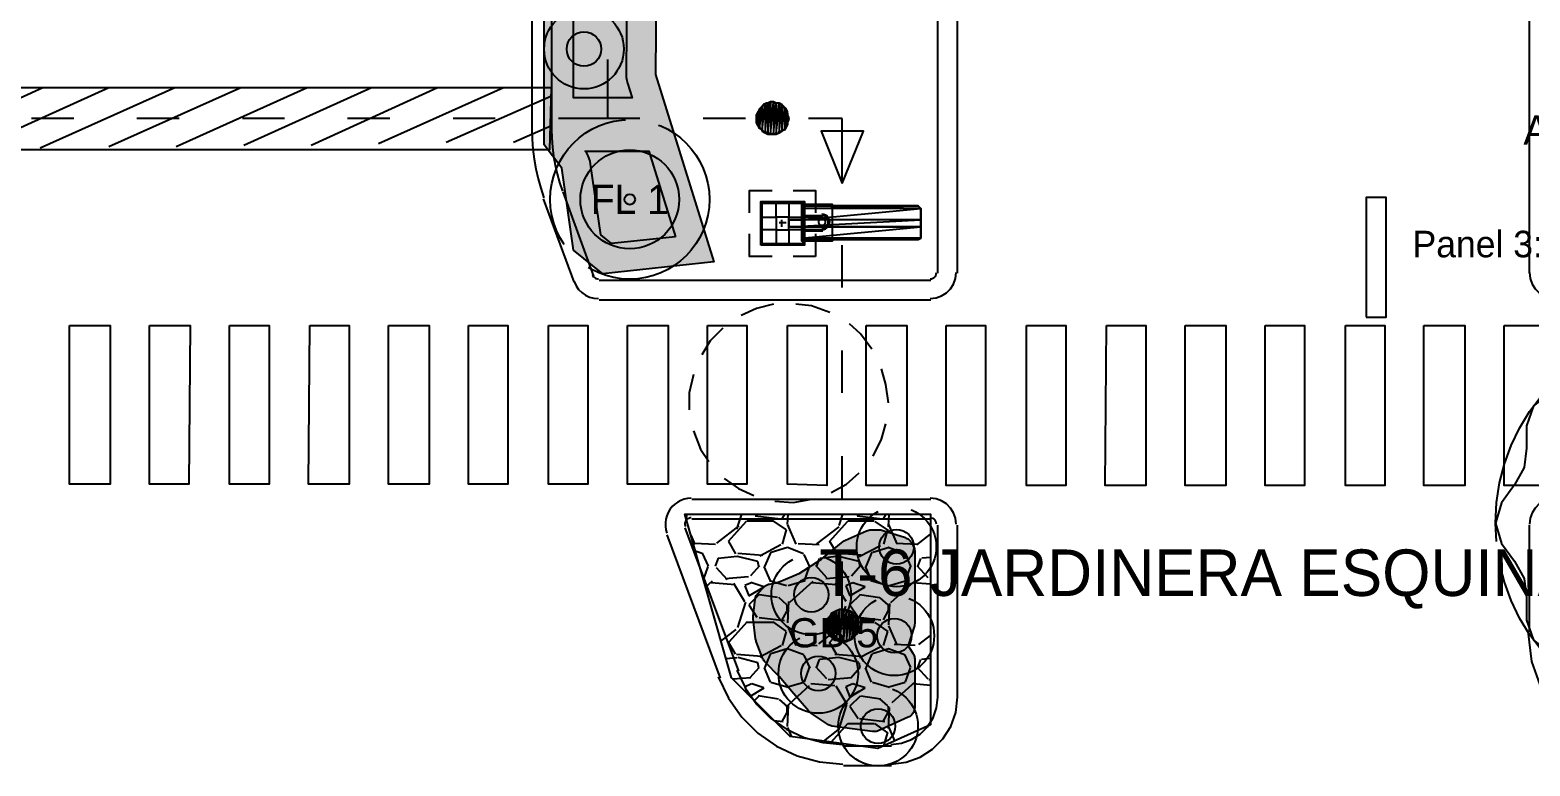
# Model space of a CAD drawing. Header units: metres. Extents: x 1 to 213, y 1 to 147.
# Drawn here: x 55.26 to 66.56, y 85.37 to 90.91 of the extents above; entities that cross this region are included whole.
import ezdxf
from ezdxf.enums import TextEntityAlignment as Align

# ---------------------------------------------------------------- set-up
doc = ezdxf.new("R2010")
doc.units = ezdxf.units.M
doc.linetypes.add('DASHED', pattern=[1.524, 1.27, -0.254])
for name, color, linetype in [('00-BASE-ARQUITECTURA', 8, 'Continuous'), ('PJ-ARBOLES', 94, 'Continuous'), ('PJ-ARBUSTOS', 82, 'Continuous'), ('PJ-COPA-ADULTA', 8, 'DASHED'), ('PJ-CUBRESUELOS', 150, 'Continuous'), ('PJ-ETIQUETAS', 7, 'Continuous'), ('PJ-GRAVILLA', 42, 'Continuous'), ('PJ-LIMITE-JARDIN', 7, 'Continuous'), ('PJ-MASAS', 92, 'Continuous'), ('PJ-MASAS-RELLENO', 92, 'Continuous'), ('PJ-MOBILIARIO', 34, 'Continuous'), ('PJ-RIEGO-SECTORES', 5, 'Continuous'), ('PJ-ZONAS-TIPOLOGIA', 30, 'Continuous')]:
    doc.layers.add(name, color=color, linetype=linetype)

# ---------------------------------------------------------------- blocks, each defined once
blk = doc.blocks.new('PJ_FL')
for radius in [0.372, 0.04]:
    blk.add_circle((0, 0), radius)
at = {"flags": 1}
for tag, p, height in [('CODIGO', (0.15, 0.15), 0.2), ('ESPECIE', (0.15, -0.1), 0.15), ('ZONA', (0.15, -0.3), 0.15)]:
    blk.add_attdef(tag, p, '', height=height, dxfattribs=at)
blk = doc.blocks.new('PJ_GB')
blk.add_circle((0, 0), 0.13)
at = {"flags": 1}
for tag, p, height in [('CODIGO', (0.15, 0.15), 0.2), ('ESPECIE', (0.15, -0.1), 0.15), ('ZONA', (0.15, -0.3), 0.15)]:
    blk.add_attdef(tag, p, '', height=height, dxfattribs=at)
blk = doc.blocks.new('PJ_CD')
for p, q in [((0.06, 0.263), (0.183, 0.804)), ((-0.198, 0.183), (-0.605, 0.561)), ((0.258, 0.08), (0.788, 0.244)), ((-0.258, -0.08), (-0.788, -0.244)), ((0.198, -0.183), (0.605, -0.561)), ((-0.06, -0.263), (-0.183, -0.804))]:
    blk.add_line(p, q)
blk.add_lwpolyline([(1.5, 0), (1.454, 0.153), (1.357, 0.288), (1.284, 0.417), (1.268, 0.564), (1.267, 0.731), (1.214, 0.882), (1.087, 0.979), (0.928, 1.031), (0.794, 1.092), (0.694, 1.202), (0.595, 1.336), (0.464, 1.427), (0.304, 1.431), (0.145, 1.38), (0, 1.35), (-0.145, 1.38), (-0.304, 1.431), (-0.464, 1.427), (-0.595, 1.336), (-0.694, 1.202), (-0.794, 1.092), (-0.928, 1.031), (-1.087, 0.979), (-1.214, 0.882), (-1.267, 0.731), (-1.268, 0.564), (-1.284, 0.417), (-1.357, 0.288), (-1.454, 0.153), (-1.5, 0), (-1.454, -0.153), (-1.357, -0.288), (-1.284, -0.417), (-1.268, -0.564), (-1.267, -0.731), (-1.214, -0.882), (-1.087, -0.979), (-0.928, -1.031), (-0.794, -1.092), (-0.694, -1.202), (-0.595, -1.336), (-0.464, -1.427), (-0.304, -1.431), (-0.145, -1.38), (0, -1.35), (0.145, -1.38), (0.304, -1.431), (0.464, -1.427), (0.595, -1.336), (0.694, -1.202), (0.794, -1.092), (0.928, -1.031), (1.087, -0.979), (1.214, -0.882), (1.267, -0.731), (1.268, -0.564), (1.284, -0.417), (1.357, -0.288), (1.454, -0.153), (1.5, 0)], close=True)
blk.add_circle((0, 0), 0.135)
at = {"flags": 1}
for tag, p, height in [('CODIGO', (0.15, 0.15), 0.2), ('ESPECIE', (0.15, -0.1), 0.15), ('ZONA', (0.15, -0.3), 0.15)]:
    blk.add_attdef(tag, p, '', height=height, dxfattribs=at)

msp = doc.modelspace()

# ---------------------------------------------------------------- hatches: boundary and pattern name
at = {"layer": 'PJ-GRAVILLA'}
h = msp.add_hatch(dxfattribs=at)
h.set_pattern_fill('GRAVEL', scale=0.03)
h.paths.add_polyline_path([(68.439, 110.155), (75.318, 110.155), (75.362, 107.906), (75.186, 107.818), (65.176, 107.862), (64.735, 107.685), (64.426, 107.774), (63.544, 107.156), (63.059, 106.583), (62.75, 106.848), (62.353, 106.848), (61.736, 106.23), (60.722, 104.951), (60.766, 104.599), (61.075, 104.246), (60.413, 103.364), (59.972, 102.526), (60.06, 102.085), (59.972, 90.576), (60.413, 89.165), (59.575, 89.076), (59.355, 89.253), (59.267, 89.87), (59.134, 90.046), (59.134, 101.027), (59.443, 102.791), (60.016, 104.422), (61.251, 106.407), (63.103, 108.215), (64.999, 109.317), (65.925, 109.582), (66.146, 109.758), (68.439, 110.155)])
h = msp.add_hatch(dxfattribs=at)
h.set_pattern_fill('GRAVEL', scale=0.03)
h.paths.add_polyline_path([(60.193, 87.268), (62.045, 87.268), (62.045, 85.681), (61.648, 85.504), (60.986, 85.593), (60.545, 86.034), (60.193, 87.268)])
at = {"layer": 'PJ-MASAS-RELLENO'}
for points in [[(59.752, 90.577), (59.753, 90.555), (59.757, 90.532), (59.762, 90.51), (59.797, 90.4), (59.354, 90.4), (59.354, 94), (59.778, 94), (59.752, 90.577)], [(60.123, 89.355), (59.642, 89.305), (59.56, 89.37), (59.484, 89.901), (59.48, 89.923), (59.474, 89.944), (59.465, 89.964), (59.455, 89.984), (59.444, 90), (59.922, 90), (60.123, 89.355)], [(61.141, 85.772), (61.136, 85.776), (61.131, 85.781), (61.126, 85.786), (61.014, 85.915), (61.013, 85.916), (60.905, 86.045), (60.903, 86.047), (60.8, 86.152), (60.794, 86.158), (60.79, 86.165), (60.786, 86.172), (60.782, 86.179), (60.732, 86.309), (60.73, 86.315), (60.728, 86.322), (60.727, 86.328), (60.709, 86.48), (60.708, 86.489), (60.709, 86.499), (60.724, 86.626), (60.725, 86.633), (60.727, 86.64), (60.729, 86.647), (60.732, 86.654), (60.736, 86.66), (60.74, 86.666), (60.745, 86.672), (60.788, 86.717), (60.794, 86.723), (60.8, 86.728), (60.808, 86.732), (60.815, 86.736), (60.823, 86.739), (60.831, 86.741), (60.878, 86.749), (60.883, 86.751), (60.915, 86.762), (60.917, 86.763), (61.052, 86.819), (61.054, 86.819), (61.056, 86.82), (61.222, 86.929), (61.226, 86.931), (61.386, 87.06), (61.392, 87.065), (61.398, 87.068), (61.404, 87.071), (61.563, 87.142), (61.571, 87.144), (61.579, 87.147), (61.587, 87.148), (61.595, 87.148), (61.661, 87.148), (61.669, 87.148), (61.677, 87.147), (61.686, 87.144), (61.855, 87.09), (61.862, 87.087), (61.869, 87.084), (61.875, 87.08), (61.881, 87.075), (61.887, 87.07), (61.892, 87.065), (61.896, 87.059), (61.9, 87.053), (61.914, 87.028), (61.918, 87.02), (61.921, 87.013), (61.923, 87.005), (61.924, 86.997), (61.925, 86.988), (61.925, 86.443), (61.924, 86.435), (61.923, 86.427), (61.921, 86.419), (61.875, 86.278), (61.875, 86.277), (61.876, 86.275), (61.911, 86.221), (61.915, 86.214), (61.919, 86.207), (61.921, 86.2), (61.923, 86.192), (61.924, 86.185), (61.925, 86.177), (61.925, 85.811), (61.924, 85.803), (61.923, 85.796), (61.921, 85.788), (61.919, 85.781), (61.916, 85.774), (61.912, 85.767), (61.907, 85.761), (61.902, 85.755), (61.897, 85.75), (61.891, 85.745), (61.884, 85.741), (61.877, 85.738), (61.651, 85.637), (61.644, 85.634), (61.637, 85.632), (61.63, 85.631), (61.622, 85.63), (61.615, 85.63), (61.608, 85.631), (61.302, 85.672), (61.295, 85.673), (61.288, 85.675), (61.281, 85.678), (61.274, 85.681), (61.268, 85.685), (61.141, 85.772)]]:
    msp.add_hatch(color=7, dxfattribs=at).paths.add_polyline_path(points)

# ---------------------------------------------------------------- linework, layer by layer
at = {"layer": '00-BASE-ARQUITECTURA'}
for points in [[(66.555, 89.08), (66.555, 98.436)], [(62.099, 89.08), (62.099, 92.223)], [(62.248, 89.08), (62.248, 92.223)], [(59.041, 91.8), (59.041, 90.159)], [(59.189, 91.8), (59.189, 90.159)], [(59.612, 90.689), (59.612, 90.244)], [(55.855, 90.477), (54.871, 90.032)], [(55.358, 90.477), (54.871, 90.255)], [(56.353, 90.477), (55.337, 90.022)], [(56.85, 90.477), (55.855, 90.032)], [(57.348, 90.477), (56.363, 90.032)], [(57.834, 90.477), (56.871, 90.043)], [(58.332, 90.477), (57.379, 90.043)], [(58.829, 90.477), (57.887, 90.054)], [(59.189, 90.413), (58.395, 90.064)], [(60.851, 90.371), (60.829, 90.36), (60.808, 90.36), (60.787, 90.35), (60.766, 90.329), (60.755, 90.318), (60.745, 90.297), (60.734, 90.276), (60.734, 90.255), (60.734, 90.233), (60.745, 90.212), (60.745, 90.191), (60.766, 90.17), (60.777, 90.149), (60.798, 90.138), (60.819, 90.128), (60.84, 90.128), (60.861, 90.128), (60.882, 90.128), (60.904, 90.138), (60.925, 90.149), (60.946, 90.17), (60.956, 90.191), (60.967, 90.212), (60.978, 90.233), (60.978, 90.255), (60.967, 90.276), (60.967, 90.297), (60.956, 90.318), (60.935, 90.329), (60.914, 90.35), (60.904, 90.36), (60.872, 90.36), (60.851, 90.371)], [(60.734, 90.276), (60.734, 90.212), (60.745, 90.297), (60.734, 90.276)], [(60.734, 90.212), (60.745, 90.297), (60.745, 90.191), (60.734, 90.212)], [(60.734, 90.255), (60.734, 90.233), (60.734, 90.276), (60.734, 90.255)], [(60.734, 90.233), (60.734, 90.276), (60.734, 90.212), (60.734, 90.233)], [(60.745, 90.297), (60.745, 90.191), (60.755, 90.318), (60.745, 90.297)], [(60.745, 90.191), (60.755, 90.318), (60.755, 90.17), (60.745, 90.191)], [(60.755, 90.318), (60.755, 90.17), (60.777, 90.339), (60.755, 90.318)], [(60.755, 90.17), (60.777, 90.339), (60.777, 90.159), (60.755, 90.17)], [(60.777, 90.339), (60.777, 90.159), (60.798, 90.35), (60.777, 90.339)], [(60.777, 90.159), (60.798, 90.35), (60.798, 90.138), (60.777, 90.159)], [(60.798, 90.35), (60.798, 90.138), (60.819, 90.36), (60.798, 90.35)], [(60.798, 90.138), (60.819, 90.36), (60.819, 90.138), (60.798, 90.138)], [(60.819, 90.36), (60.819, 90.138), (60.84, 90.371), (60.819, 90.36)], [(60.819, 90.138), (60.84, 90.371), (60.84, 90.128), (60.819, 90.138)], [(60.84, 90.371), (60.84, 90.128), (60.861, 90.371), (60.84, 90.371)], [(60.84, 90.128), (60.861, 90.371), (60.861, 90.128), (60.84, 90.128)], [(60.861, 90.371), (60.861, 90.128), (60.882, 90.36), (60.861, 90.371)], [(60.861, 90.128), (60.882, 90.36), (60.882, 90.128), (60.861, 90.128)], [(60.882, 90.36), (60.882, 90.128), (60.904, 90.36), (60.882, 90.36)], [(60.882, 90.128), (60.904, 90.36), (60.904, 90.138), (60.882, 90.128)], [(60.904, 90.36), (60.904, 90.138), (60.925, 90.35), (60.904, 90.36)], [(60.904, 90.138), (60.925, 90.35), (60.925, 90.149), (60.904, 90.138)], [(60.925, 90.35), (60.925, 90.149), (60.946, 90.329), (60.925, 90.35)], [(60.925, 90.149), (60.946, 90.329), (60.946, 90.159), (60.925, 90.149)], [(60.946, 90.329), (60.946, 90.159), (60.956, 90.308), (60.946, 90.329)], [(60.946, 90.159), (60.956, 90.308), (60.956, 90.181), (60.946, 90.159)], [(60.956, 90.308), (60.956, 90.181), (60.967, 90.286), (60.956, 90.308)], [(60.956, 90.181), (60.967, 90.286), (60.967, 90.202), (60.956, 90.181)], [(60.967, 90.202), (60.967, 90.286), (60.967, 90.265), (60.967, 90.202)], [(55.591, 90.244), (55.273, 90.244)], [(56.384, 90.244), (56.067, 90.244)], [(57.178, 90.244), (56.861, 90.244)], [(57.972, 90.244), (57.654, 90.244)], [(58.766, 90.244), (58.448, 90.244)], [(59.189, 90.191), (58.903, 90.064)], [(59.041, 90.165), (59.043, 90.089), (59.048, 90.014), (59.058, 89.94), (59.071, 89.866), (59.088, 89.792), (59.108, 89.72), (59.133, 89.648)], [(59.189, 90.165), (59.191, 90.097), (59.196, 90.029), (59.204, 89.962), (59.216, 89.895), (59.231, 89.829), (59.25, 89.764), (59.272, 89.699)], [(59.612, 90.244), (59.242, 90.244)], [(59.856, 90.244), (59.612, 90.244)], [(60.65, 90.244), (60.332, 90.244)], [(60.967, 90.202), (60.967, 90.223), (60.967, 90.265), (60.967, 90.202)], [(60.967, 90.223), (60.967, 90.265), (60.978, 90.244), (60.967, 90.223)], [(61.38, 90.244), (61.126, 90.244)], [(61.38, 89.768), (61.38, 90.244)], [(61.38, 89.757), (61.539, 90.149), (61.221, 90.149), (61.38, 89.757)], [(59.126, 89.641), (59.358, 89.016)], [(59.274, 89.694), (59.507, 89.059)], [(60.681, 89.535), (60.681, 89.704), (60.851, 89.704)], [(60.777, 89.503), (60.882, 89.503), (60.882, 89.609)], [(60.978, 89.609), (60.978, 89.503), (61.083, 89.503)], [(61.009, 89.704), (61.179, 89.704), (61.179, 89.535)], [(61.306, 89.598), (61.306, 89.598), (61.073, 89.598), (61.306, 89.598), (61.073, 89.598), (61.073, 89.588), (61.306, 89.598)], [(61.073, 89.588), (61.306, 89.588), (61.306, 89.598), (61.073, 89.588)], [(61.083, 89.514), (61.083, 89.598)], [(60.925, 89.429), (60.925, 89.482)], [(61.972, 89.429), (60.978, 89.429), (61.972, 89.482), (61.972, 89.429)], [(60.978, 89.429), (61.972, 89.482), (60.978, 89.482), (60.978, 89.429)], [(60.978, 89.482), (61.073, 89.482)], [(61.972, 89.567), (61.073, 89.567), (61.951, 89.588), (61.972, 89.567)], [(61.073, 89.567), (61.951, 89.588), (61.073, 89.588), (61.073, 89.567)], [(61.073, 89.588), (61.306, 89.588), (61.073, 89.588)], [(61.306, 89.588), (61.306, 89.588), (61.073, 89.588), (61.306, 89.588)], [(61.972, 89.482), (61.073, 89.482), (61.972, 89.567), (61.972, 89.482)], [(61.073, 89.482), (61.972, 89.567), (61.073, 89.567), (61.073, 89.482)], [(61.083, 89.514), (61.232, 89.514)], [(61.083, 89.514), (61.083, 89.503), (61.083, 89.408), (61.083, 89.397), (61.083, 89.323)], [(61.083, 89.503), (61.232, 89.503)], [(61.2, 89.466), (61.201, 89.46), (61.203, 89.455), (61.206, 89.45), (61.21, 89.446), (61.215, 89.442), (61.22, 89.44), (61.226, 89.44), (61.232, 89.44), (61.238, 89.442), (61.243, 89.446), (61.247, 89.45), (61.25, 89.455), (61.252, 89.46), (61.253, 89.466), (61.252, 89.472), (61.25, 89.478), (61.247, 89.483), (61.243, 89.487), (61.238, 89.49), (61.232, 89.492), (61.226, 89.493), (61.22, 89.492), (61.215, 89.49), (61.21, 89.487), (61.206, 89.483), (61.203, 89.478), (61.201, 89.472), (61.2, 89.466)], [(61.226, 89.408), (61.24, 89.409), (61.252, 89.414), (61.263, 89.421), (61.272, 89.43), (61.279, 89.441), (61.283, 89.453), (61.285, 89.466), (61.283, 89.48), (61.279, 89.492), (61.272, 89.503), (61.263, 89.512), (61.252, 89.518), (61.24, 89.523), (61.226, 89.524)], [(61.226, 89.419), (61.237, 89.42), (61.247, 89.423), (61.256, 89.429), (61.263, 89.436), (61.269, 89.445), (61.273, 89.455), (61.274, 89.466), (61.273, 89.477), (61.269, 89.487), (61.263, 89.496), (61.256, 89.503), (61.247, 89.509), (61.237, 89.513), (61.226, 89.514)], [(61.306, 89.588), (61.951, 89.588), (61.306, 89.588)], [(61.306, 89.334), (61.951, 89.334), (61.972, 89.344), (61.972, 89.567), (61.951, 89.588), (61.306, 89.588)], [(60.851, 89.207), (60.681, 89.207), (60.681, 89.376)], [(60.882, 89.408), (60.777, 89.408)], [(60.882, 89.408), (60.882, 89.302)], [(60.904, 89.461), (60.956, 89.461)], [(60.978, 89.429), (61.073, 89.429), (60.978, 89.429)], [(60.978, 89.429), (61.073, 89.429)], [(61.083, 89.408), (60.978, 89.408), (60.978, 89.302)], [(61.972, 89.344), (61.073, 89.344), (61.972, 89.429), (61.972, 89.344)], [(61.073, 89.344), (61.972, 89.429), (61.073, 89.429), (61.073, 89.344)], [(61.972, 89.429), (61.073, 89.429), (61.972, 89.429)], [(61.073, 89.429), (61.972, 89.429), (61.073, 89.429)], [(61.232, 89.408), (61.083, 89.408)], [(61.232, 89.397), (61.083, 89.397)], [(61.179, 89.376), (61.179, 89.207)], [(61.951, 89.334), (61.073, 89.334), (61.972, 89.344), (61.951, 89.334)], [(61.073, 89.334), (61.972, 89.344), (61.073, 89.344), (61.073, 89.334)], [(61.306, 89.323), (61.073, 89.323), (61.306, 89.334), (61.306, 89.323)], [(61.073, 89.323), (61.306, 89.334), (61.073, 89.334), (61.073, 89.323)], [(61.951, 89.334), (61.951, 89.334), (61.073, 89.334), (61.951, 89.334), (61.073, 89.334), (61.306, 89.334), (61.951, 89.334)], [(61.073, 89.323), (61.306, 89.323), (61.073, 89.323)], [(61.38, 88.974), (61.38, 89.292)], [(61.179, 89.207), (61.009, 89.207)], [(59.499, 89.069), (59.502, 89.061), (59.507, 89.054), (59.513, 89.049), (59.52, 89.044), (59.527, 89.04), (59.535, 89.038), (59.544, 89.038)], [(62.041, 88.889), (62.086, 88.895), (62.127, 88.909), (62.164, 88.932), (62.194, 88.963), (62.217, 88.999), (62.232, 89.04), (62.237, 89.085)], [(62.041, 89.038), (62.052, 89.039), (62.062, 89.042), (62.071, 89.048), (62.078, 89.055), (62.084, 89.064), (62.088, 89.074), (62.089, 89.085)], [(66.555, 89.085), (66.56, 89.04), (66.575, 88.999), (66.598, 88.963), (66.628, 88.932), (66.665, 88.909), (66.706, 88.895), (66.751, 88.889)], [(59.36, 89.018), (59.375, 88.986), (59.394, 88.959), (59.418, 88.935), (59.446, 88.916), (59.476, 88.901), (59.509, 88.892), (59.544, 88.889)], [(59.549, 89.027), (62.047, 89.027)], [(59.549, 88.879), (62.047, 88.879)], [(60.861, 88.847), (60.734, 88.815), (60.618, 88.762)], [(61.285, 88.784), (61.147, 88.836), (61.031, 88.847)], [(61.602, 88.508), (61.517, 88.625), (61.433, 88.699)], [(60.48, 88.667), (60.385, 88.572), (60.321, 88.466)], [(61.38, 88.18), (61.38, 88.498)], [(61.729, 88.106), (61.708, 88.244), (61.676, 88.36)], [(60.258, 88.318), (60.226, 88.18), (60.226, 88.053)], [(61.613, 87.704), (61.676, 87.831), (61.708, 87.947)], [(60.258, 87.895), (60.311, 87.757), (60.374, 87.662)], [(61.38, 87.387), (61.38, 87.704)], [(61.295, 87.429), (61.412, 87.492), (61.507, 87.577)], [(60.491, 87.535), (60.597, 87.461), (60.713, 87.408)], [(60.242, 87.387), (60.215, 87.385), (60.189, 87.379), (60.164, 87.37), (60.14, 87.358), (60.118, 87.342), (60.099, 87.324), (60.082, 87.303), (60.068, 87.28), (60.057, 87.255), (60.05, 87.229), (60.047, 87.203), (60.047, 87.176), (60.051, 87.149), (60.058, 87.123)], [(62.047, 87.376), (60.247, 87.376)], [(60.872, 87.365), (61.009, 87.355), (61.136, 87.376)], [(62.237, 87.191), (62.232, 87.236), (62.217, 87.277), (62.194, 87.313), (62.164, 87.344), (62.127, 87.367), (62.086, 87.381), (62.041, 87.387)], [(66.751, 87.387), (66.706, 87.381), (66.665, 87.367), (66.628, 87.344), (66.598, 87.313), (66.575, 87.277), (66.56, 87.236), (66.555, 87.191)], [(60.242, 87.238), (60.235, 87.238), (60.229, 87.237), (60.223, 87.234), (60.217, 87.231), (60.212, 87.228), (60.207, 87.223), (60.203, 87.218), (60.2, 87.212), (60.197, 87.206), (60.195, 87.2), (60.195, 87.194), (60.195, 87.187), (60.196, 87.181), (60.197, 87.174)], [(62.047, 87.228), (60.247, 87.228)], [(62.089, 87.191), (62.088, 87.202), (62.084, 87.212), (62.078, 87.221), (62.071, 87.228), (62.062, 87.234), (62.052, 87.237), (62.041, 87.238)], [(60.057, 87.111), (60.459, 86.032)], [(60.194, 87.164), (60.597, 86.085)], [(62.099, 85.884), (62.099, 87.185)], [(62.248, 85.884), (62.248, 87.185)], [(66.555, 86.381), (66.555, 87.185)], [(61.38, 86.423), (61.38, 86.91)], [(61.38, 86.55), (61.359, 86.55), (61.337, 86.54), (61.316, 86.529), (61.295, 86.519), (61.285, 86.498), (61.274, 86.476), (61.263, 86.455), (61.263, 86.434), (61.263, 86.413), (61.263, 86.392), (61.274, 86.371), (61.295, 86.349), (61.306, 86.328), (61.327, 86.318), (61.348, 86.318), (61.369, 86.307), (61.39, 86.307), (61.412, 86.318), (61.433, 86.318), (61.454, 86.328), (61.475, 86.349), (61.486, 86.371), (61.496, 86.392), (61.496, 86.413), (61.496, 86.434), (61.496, 86.455), (61.486, 86.476), (61.475, 86.498), (61.464, 86.519), (61.443, 86.529), (61.422, 86.54), (61.401, 86.55), (61.38, 86.55)], [(61.337, 86.54), (61.337, 86.318), (61.359, 86.55), (61.337, 86.54)], [(61.337, 86.318), (61.359, 86.55), (61.359, 86.307), (61.337, 86.318)], [(61.359, 86.55), (61.359, 86.307), (61.39, 86.55), (61.359, 86.55)], [(61.359, 86.307), (61.39, 86.55), (61.39, 86.307), (61.359, 86.307)], [(61.39, 86.55), (61.39, 86.307), (61.412, 86.54), (61.39, 86.55)], [(61.263, 86.466), (61.263, 86.392), (61.274, 86.487), (61.263, 86.466)], [(61.263, 86.392), (61.274, 86.487), (61.274, 86.371), (61.263, 86.392)], [(61.263, 86.434), (61.263, 86.413), (61.263, 86.466), (61.263, 86.434)], [(61.263, 86.413), (61.263, 86.466), (61.263, 86.392), (61.263, 86.413)], [(61.274, 86.487), (61.274, 86.371), (61.285, 86.498), (61.274, 86.487)], [(61.274, 86.371), (61.285, 86.498), (61.285, 86.349), (61.274, 86.371)], [(61.285, 86.498), (61.285, 86.349), (61.306, 86.519), (61.285, 86.498)], [(61.285, 86.349), (61.306, 86.519), (61.306, 86.339), (61.285, 86.349)], [(61.306, 86.519), (61.306, 86.339), (61.316, 86.529), (61.306, 86.519)], [(61.306, 86.339), (61.316, 86.529), (61.316, 86.328), (61.306, 86.339)], [(61.316, 86.529), (61.316, 86.328), (61.337, 86.54), (61.316, 86.529)], [(61.316, 86.328), (61.337, 86.54), (61.337, 86.318), (61.316, 86.328)], [(61.39, 86.307), (61.412, 86.54), (61.412, 86.307), (61.39, 86.307)], [(61.412, 86.54), (61.412, 86.307), (61.433, 86.54), (61.412, 86.54)], [(61.412, 86.307), (61.433, 86.54), (61.433, 86.318), (61.412, 86.307)], [(61.433, 86.54), (61.433, 86.318), (61.454, 86.529), (61.433, 86.54)], [(61.433, 86.318), (61.454, 86.529), (61.454, 86.328), (61.433, 86.318)], [(61.454, 86.529), (61.454, 86.328), (61.464, 86.508), (61.454, 86.529)], [(61.454, 86.328), (61.464, 86.508), (61.464, 86.349), (61.454, 86.328)], [(61.464, 86.508), (61.464, 86.349), (61.486, 86.498), (61.464, 86.508)], [(61.464, 86.349), (61.486, 86.498), (61.486, 86.36), (61.464, 86.349)], [(61.486, 86.498), (61.486, 86.36), (61.496, 86.476), (61.486, 86.498)], [(61.486, 86.36), (61.496, 86.476), (61.496, 86.381), (61.486, 86.36)], [(61.496, 86.381), (61.496, 86.476), (61.496, 86.455), (61.496, 86.381)], [(61.496, 86.381), (61.496, 86.402), (61.496, 86.455), (61.496, 86.381)], [(61.496, 86.402), (61.496, 86.455), (61.496, 86.423), (61.496, 86.402)], [(66.544, 86.386), (66.571, 86.157), (66.646, 85.947), (66.764, 85.761), (66.919, 85.606), (67.105, 85.488), (67.315, 85.413), (67.545, 85.386)], [(60.585, 86.093), (60.65, 85.956), (60.735, 85.835), (60.839, 85.732), (60.959, 85.649), (61.092, 85.586), (61.235, 85.548), (61.385, 85.534)], [(60.446, 86.042), (60.522, 85.881), (60.622, 85.74), (60.744, 85.618), (60.885, 85.52), (61.041, 85.447), (61.209, 85.402), (61.385, 85.386)], [(61.745, 85.386), (61.86, 85.4), (61.966, 85.437), (62.059, 85.497), (62.137, 85.575), (62.197, 85.668), (62.234, 85.774), (62.248, 85.889)], [(61.745, 85.534), (61.826, 85.544), (61.901, 85.57), (61.967, 85.612), (62.022, 85.667), (62.063, 85.733), (62.09, 85.808), (62.099, 85.889)], [(61.39, 85.524), (61.75, 85.524)], [(61.39, 85.376), (61.75, 85.376)]]:
    msp.add_lwpolyline(points, dxfattribs=at)
for points in [[(59.189, 90.477), (54.871, 90.477), (54.871, 90.011), (59.178, 90.011)], [(60.766, 89.292), (60.766, 89.62), (61.094, 89.62), (61.094, 89.292)], [(60.777, 89.302), (60.777, 89.609), (61.083, 89.609), (61.083, 89.302)], [(61.073, 89.598), (61.073, 89.323), (61.306, 89.323), (61.306, 89.598)], [(60.882, 89.503), (60.882, 89.408), (60.978, 89.408), (60.978, 89.503)], [(55.559, 88.688), (55.866, 88.688), (55.866, 87.492), (55.559, 87.492)], [(56.162, 88.688), (56.469, 88.688), (56.459, 87.492), (56.162, 87.492)], [(56.765, 88.688), (57.062, 88.688), (57.062, 87.492), (56.765, 87.492)], [(57.369, 88.688), (57.665, 88.688), (57.665, 87.492), (57.358, 87.492)], [(57.961, 88.688), (58.268, 88.688), (58.268, 87.492), (57.961, 87.492)], [(58.565, 88.688), (58.861, 88.688), (58.861, 87.492), (58.565, 87.492)], [(59.168, 88.688), (59.464, 88.688), (59.464, 87.492), (59.168, 87.492)], [(59.761, 88.688), (60.067, 88.688), (60.067, 87.492), (59.761, 87.492)], [(60.364, 88.688), (60.66, 88.688), (60.66, 87.492), (60.364, 87.492)], [(60.967, 88.688), (61.263, 88.688), (61.263, 87.482), (60.967, 87.492)], [(61.56, 88.688), (61.867, 88.688), (61.867, 87.482), (61.56, 87.482)], [(62.163, 88.688), (62.459, 88.688), (62.459, 87.482), (62.163, 87.482)], [(62.766, 88.688), (63.063, 88.688), (63.063, 87.482), (62.766, 87.482)], [(63.369, 88.688), (63.666, 88.688), (63.666, 87.482), (63.359, 87.482)], [(63.962, 88.688), (64.269, 88.688), (64.269, 87.482), (63.962, 87.482)], [(64.565, 88.688), (64.862, 88.688), (64.862, 87.482), (64.565, 87.482)], [(65.169, 88.688), (65.465, 88.688), (65.465, 87.482), (65.169, 87.482)], [(65.761, 88.688), (66.068, 88.688), (66.068, 87.482), (65.761, 87.482)], [(66.365, 88.688), (66.661, 88.688), (66.661, 87.482), (66.365, 87.482)]]:
    msp.add_lwpolyline(points, close=True, dxfattribs=at)
at = {"layer": 'PJ-COPA-ADULTA'}
for centre, radius in [((59.434, 90.768), 0.3), ((59.779, 89.636), 0.6), ((67.8, 87.2), 1.5), ((61.788, 87.021), 0.3), ((61.146, 86.66), 0.3), ((61.772, 86.352), 0.3), ((61.199, 86.068), 0.3), ((61.649, 85.671), 0.3)]:
    msp.add_circle(centre, radius, dxfattribs=at)
at = {"layer": 'PJ-LIMITE-JARDIN'}
msp.add_lwpolyline([(60.06, 102.085), (59.972, 90.576), (60.413, 89.165), (59.575, 89.076), (59.355, 89.253), (59.267, 89.87), (59.134, 90.046), (59.134, 101.027), (59.443, 102.791)], dxfattribs=at)
msp.add_lwpolyline([(60.193, 87.268), (62.045, 87.268), (62.045, 85.681), (61.648, 85.504), (60.986, 85.593), (60.545, 86.034), (60.193, 87.268)], close=True, dxfattribs=at)
at = {"layer": 'PJ-MASAS'}
for points in [[(59.752, 90.577), (59.753, 90.555), (59.757, 90.532), (59.762, 90.51), (59.797, 90.4), (59.354, 90.4), (59.354, 94), (59.778, 94), (59.752, 90.577)], [(60.123, 89.355), (59.642, 89.305), (59.56, 89.37), (59.484, 89.901), (59.48, 89.923), (59.474, 89.944), (59.465, 89.964), (59.455, 89.984), (59.444, 90), (59.922, 90), (60.123, 89.355)], [(61.141, 85.772), (61.136, 85.776), (61.131, 85.781), (61.126, 85.786), (61.014, 85.915), (61.013, 85.916), (60.905, 86.045), (60.903, 86.047), (60.8, 86.152), (60.794, 86.158), (60.79, 86.165), (60.786, 86.172), (60.782, 86.179), (60.732, 86.309), (60.73, 86.315), (60.728, 86.322), (60.727, 86.328), (60.709, 86.48), (60.708, 86.489), (60.709, 86.499), (60.724, 86.626), (60.725, 86.633), (60.727, 86.64), (60.729, 86.647), (60.732, 86.654), (60.736, 86.66), (60.74, 86.666), (60.745, 86.672), (60.788, 86.717), (60.794, 86.723), (60.8, 86.728), (60.808, 86.732), (60.815, 86.736), (60.823, 86.739), (60.831, 86.741), (60.878, 86.749), (60.883, 86.751), (60.915, 86.762), (60.917, 86.763), (61.052, 86.819), (61.054, 86.819), (61.056, 86.82), (61.222, 86.929), (61.226, 86.931), (61.386, 87.06), (61.392, 87.065), (61.398, 87.068), (61.404, 87.071), (61.563, 87.142), (61.571, 87.144), (61.579, 87.147), (61.587, 87.148), (61.595, 87.148), (61.661, 87.148), (61.669, 87.148), (61.677, 87.147), (61.686, 87.144), (61.855, 87.09), (61.862, 87.087), (61.869, 87.084), (61.875, 87.08), (61.881, 87.075), (61.887, 87.07), (61.892, 87.065), (61.896, 87.059), (61.9, 87.053), (61.914, 87.028), (61.918, 87.02), (61.921, 87.013), (61.923, 87.005), (61.924, 86.997), (61.925, 86.988), (61.925, 86.443), (61.924, 86.435), (61.923, 86.427), (61.921, 86.419), (61.875, 86.278), (61.875, 86.277), (61.876, 86.275), (61.911, 86.221), (61.915, 86.214), (61.919, 86.207), (61.921, 86.2), (61.923, 86.192), (61.924, 86.185), (61.925, 86.177), (61.925, 85.811), (61.924, 85.803), (61.923, 85.796), (61.921, 85.788), (61.919, 85.781), (61.916, 85.774), (61.912, 85.767), (61.907, 85.761), (61.902, 85.755), (61.897, 85.75), (61.891, 85.745), (61.884, 85.741), (61.877, 85.738), (61.651, 85.637), (61.644, 85.634), (61.637, 85.632), (61.63, 85.631), (61.622, 85.63), (61.615, 85.63), (61.608, 85.631), (61.302, 85.672), (61.295, 85.673), (61.288, 85.675), (61.281, 85.678), (61.274, 85.681), (61.268, 85.685), (61.141, 85.772)]]:
    msp.add_lwpolyline(points, close=True, dxfattribs=at)
at = {"layer": 'PJ-MOBILIARIO'}
msp.add_lwpolyline([(65.325, 88.75), (65.475, 88.75), (65.475, 89.65), (65.325, 89.65)], close=True, dxfattribs=at)
at = {"layer": 'PJ-RIEGO-SECTORES'}
msp.add_lwpolyline([(60.06, 102.085), (59.972, 90.576), (60.413, 89.165), (59.575, 89.076), (59.355, 89.253), (59.267, 89.87), (59.134, 90.046), (59.134, 101.027), (59.443, 102.791)], dxfattribs=at)
msp.add_lwpolyline([(61.648, 85.504), (60.986, 85.593), (60.545, 86.034), (60.193, 87.268), (62.045, 87.268), (62.045, 85.681), (61.648, 85.504)], close=True, dxfattribs=at)

# ---------------------------------------------------------------- block references
at = {"layer": 'PJ-ARBOLES'}
msp.add_blockref('PJ_CD', (67.8, 87.2), dxfattribs=at)
at = {"layer": 'PJ-ARBUSTOS'}
msp.add_blockref('PJ_FL', (59.779, 89.636), dxfattribs=at)
at = {"layer": 'PJ-CUBRESUELOS'}
for p in [(59.434, 90.768), (61.788, 87.021), (61.146, 86.66), (61.772, 86.352), (61.199, 86.068), (61.649, 85.671)]:
    msp.add_blockref('PJ_GB', p, dxfattribs=at)

# ---------------------------------------------------------------- texts
at = {"layer": 'PJ-ETIQUETAS'}
for s, p in [('AM 1', (66.853, 90.158)), ('FL 1', (59.779, 89.636)), ('GB 5', (61.314, 86.374))]:
    msp.add_text(s, height=0.22, dxfattribs=at).set_placement(p, align=Align.MIDDLE_CENTER)
at = {"layer": 'PJ-MOBILIARIO'}
msp.add_text('Panel 3: Camanchaca y suelo vivo', height=0.2, dxfattribs=at).set_placement((65.675, 89.2))
at = {"layer": 'PJ-ZONAS-TIPOLOGIA'}
msp.add_text('T-6 JARDINERA ESQUINA - TIENDA Y TERRAZA (tipología 3)', height=0.35, dxfattribs=at).set_placement((61.207, 86.651))

doc.saveas('drawing.dxf')
